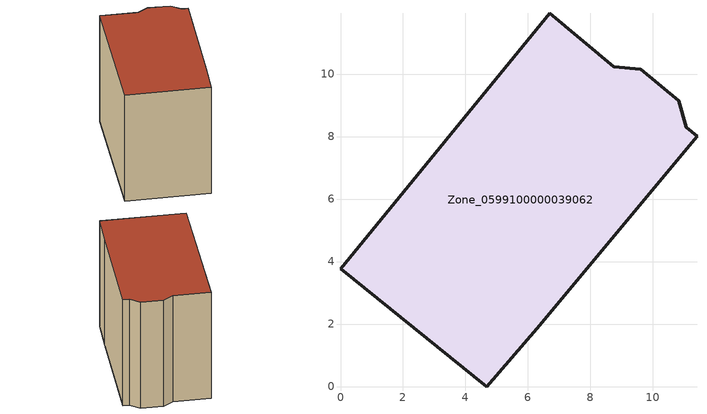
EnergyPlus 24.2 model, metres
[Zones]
Zone_0599100000039062
 floor ground (C_G): 8.74,10.24 9.61,10.16 10.83,9.15 11.06,8.3 11.41,8.01 6.28,1.85 4.69,0 0,3.78 6.7,11.94 z0
 wall outside (C_F): 11.06,8.3 10.83,9.15 9.61,10.16 8.74,10.24 6.7,11.94 0,3.78 4.69,0 6.28,1.85 11.41,8.01 11.06,8.3 z0:8.55
 roof outside (C_R): 6.28,1.85 11.41,8.01 11.06,8.3 10.83,9.15 9.61,10.16 8.74,10.24 6.7,11.94 0,3.78 4.69,0 z8.55
[BUILDING]
Pand.0599100000039062: North Axis=0; Terrain=City; Loads Convergence Tolerance Value=0.04; Temperature Convergence Tolerance Value=0.4; Solar Distribution=FullExterior; Maximum Number of Warmup Days=25; Minimum Number of Warmup Days=1
[Site:Location]
Rotterdam.The.Hague.AP_ZH_NLD Design_Conditions: Latitude=51.96; Longitude=4.45; Time Zone=1; Elevation=-4.5
[SITE:GROUNDTEMPERATURE:BUILDINGSURFACE]
18, 18, 18, 18, 18, 18, 18, 18, 18, 18, 18, 18
[MATERIAL] Thermal Absorptance=0.9; Solar Absorptance=0.7; Visible Absorptance=0.7
Name | Roughness | Thickness | Conductivity | Density | Specific Heat
G.TI.1946 | MediumSmooth | 0.15 | 1 | 540 | 1210
F.TI.1946 | Rough | 0.3 | 0.857143 | 1920 | 840
R.TI.1946 | MediumRough | 0.2 | 0.1 | 1500 | 1000
[CONSTRUCTION]
C_G: G.TI.1946
C_F: F.TI.1946
C_R: R.TI.1946
[ZONE]
Zone_0599100000039062: Type=1; Multiplier=1; Ceiling Height=Autocalculate; Volume=Autocalculate; Floor Area=autocalculate; Part of Total Floor Area=Yes
[ZONEINFILTRATION:DESIGNFLOWRATE]
Infil_Zone_0599100000039062: Zone or ZoneList or Space or SpaceList=Zone_0599100000039062; Schedule=AlwaysOn; Design Flow Rate Calculation Method=Flow/Area; Flow Rate per Floor Area=0.003; Constant Term Coefficient=1; Temperature Term Coefficient=0; Velocity Term Coefficient=0; Velocity Squared Term Coefficient=0
[HVACTEMPLATE:ZONE:IDEALLOADSAIRSYSTEM]
Zone_0599100000039062: Maximum Heating Supply Air Temperature=50; Minimum Cooling Supply Air Temperature=13; Maximum Heating Supply Air Humidity Ratio=0.0156; Minimum Cooling Supply Air Humidity Ratio=0.0077; Heating Limit=NoLimit; Cooling Limit=NoLimit; Dehumidification Control Type=ConstantSensibleHeatRatio; Cooling Sensible Heat Ratio=0.7; Dehumidification Setpoint=60; Humidification Control Type=None; Humidification Setpoint=30; Outdoor Air Method=None; Outdoor Air Flow Rate per Person=0.00944; Outdoor Air Flow Rate per Zone Floor Area=0; Outdoor Air Flow Rate per Zone=0; Demand Controlled Ventilation Type=None; Outdoor Air Economizer Type=NoEconomizer; Heat Recovery Type=None; Sensible Heat Recovery Effectiveness=0.7; Latent Heat Recovery Effectiveness=0.65
[ZONECONTROL:THERMOSTAT]
ThermostatControl_Zone_0599100000039062: Zone or ZoneList=Zone_0599100000039062; Control Type Schedule=DualSetpointControlType; Control 1=Thermostat_Zone_0599100000039062; Temperature Difference Between Cutout And Setpoint=0
[THERMOSTATSETPOINT:DUALSETPOINT]
Thermostat_Zone_0599100000039062: Heating Setpoint Temperature Schedule=HeatingSetpoint_Zone_0599100000039062; Cooling Setpoint Temperature Schedule=CoolingSetpoint_Zone_0599100000039062
[SCHEDULE:COMPACT]
HeatingSetpoint_Zone_0599100000039062: Through: 12/31, For: AllDays, Until: 24:00, 21
CoolingSetpoint_Zone_0599100000039062: Through: 12/31, For: AllDays, Until: 24:00, 24
DualSetpointControlType: Through: 12/31, For: AllDays, Until: 24:00, 4
AlwaysOn: Through: 12/31, For: AllDays, Until: 24:00, 1
